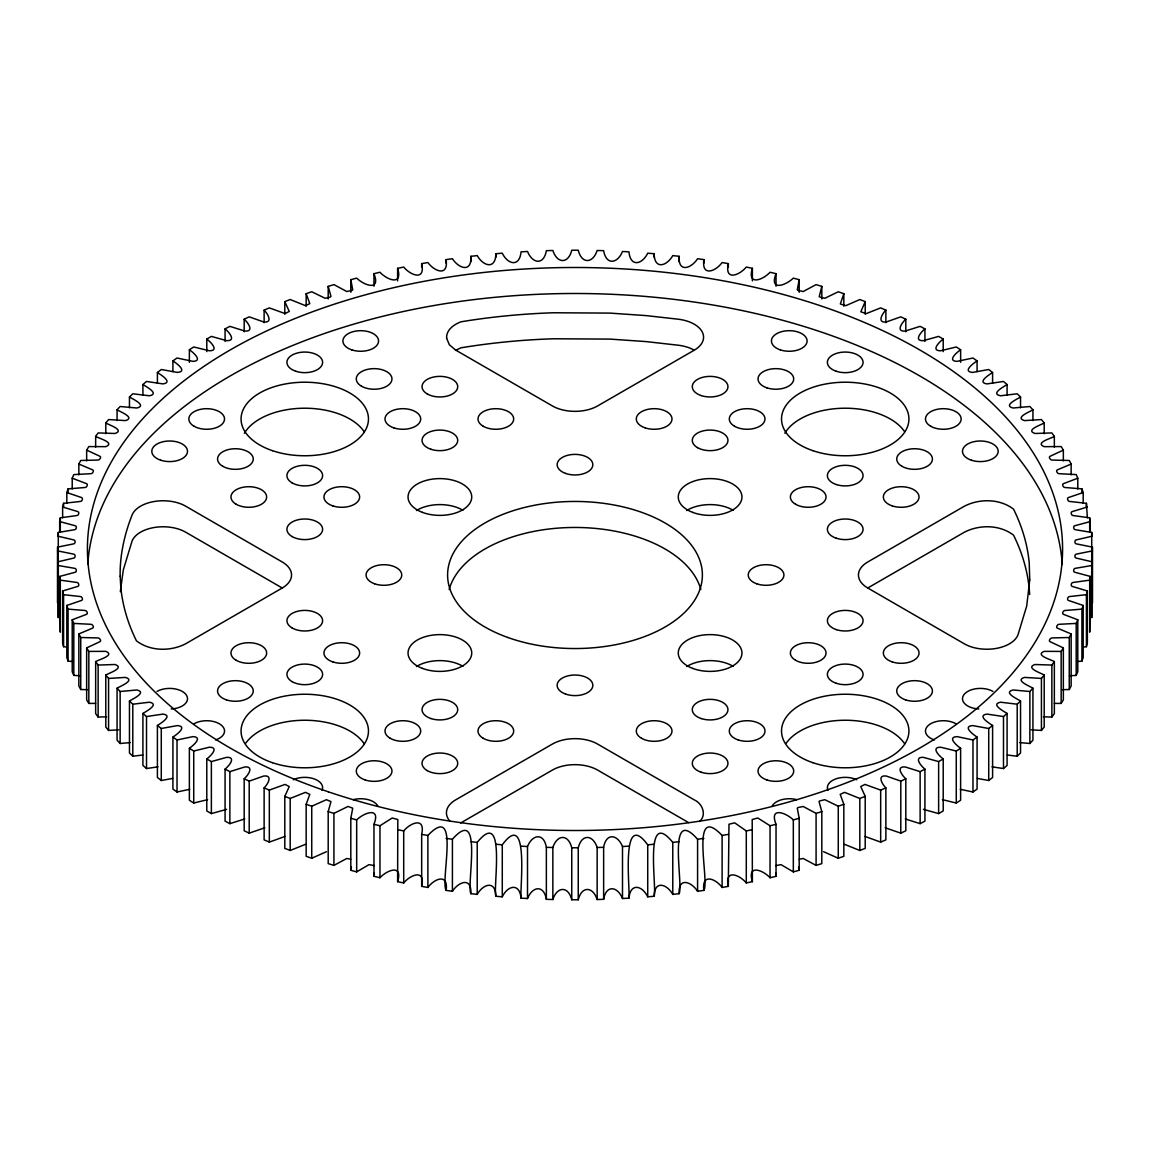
<?xml version="1.0" encoding="UTF-8"?>
<svg xmlns="http://www.w3.org/2000/svg" width="1150" height="1150" viewBox="0 0 1150 1150"><rect width="100%" height="100%" fill="white"/><g stroke="black" fill="none" stroke-linecap="round" stroke-linejoin="round"><path stroke-width="1.5" d="M1092.5 550.864L1076.515 554.099C1074.488 553.912 1074.258 558.21 1076.342 558.109L1092.04 561.789L1091.724 565.527L1075.466 568.301C1073.496 568.028 1072.849 572.312 1074.962 572.298L1090.329 576.423L1089.697 580.146L1073.223 582.446C1071.311 582.116 1070.233 586.327 1072.375 586.442L1087.368 590.985L1086.419 594.694L1069.788 596.519C1067.919 596.131 1066.438 600.257 1068.594 600.487L1083.185 605.446L1081.92 609.126L1065.144 610.477C1063.348 610.046 1061.464 614.057 1063.621 614.402L1077.78 619.778L1076.199 623.415L1059.337 624.292C1057.569 623.832 1055.326 627.699 1057.483 628.173L1071.153 633.938L1069.27 637.517L1052.351 637.919C1050.64 637.431 1048.053 641.139 1050.166 641.743L1063.348 647.896L1061.163 651.418L1044.214 651.346C1034.425 655.256 1051.445 659.654 1054.349 661.609L1051.862 665.059L1034.957 664.513C1024.923 667.92 1041.152 673.066 1044.2 675.05L1041.426 678.428L1024.578 677.408C1014.372 680.297 1029.696 686.148 1032.93 688.189L1029.868 691.495L1013.136 689.986C1002.8 692.357 1017.132 698.869 1020.539 700.997L1017.204 704.202L1000.615 702.219C990.236 704.087 1003.49 711.189 1007.084 713.431L1003.49 716.551L987.088 714.092C976.709 715.458 988.813 723.077 992.594 725.477L988.727 728.482L972.555 725.578C962.248 726.426 973.144 734.491 977.083 737.092L972.972 739.982L957.073 736.618C946.881 737.006 956.541 745.43 960.624 748.262L956.268 751.036L940.671 747.212C930.637 747.141 939.047 755.852 943.216 758.943L938.63 761.587L923.378 757.347C913.56 756.829 920.719 765.742 924.931 769.12L920.129 771.636L905.251 766.964C895.692 766.058 901.6 775.071 905.812 778.766L900.795 781.137L886.334 776.049C877.033 774.769 881.777 783.854 885.874 787.865L880.67 790.093L864.915 784.415L860.746 786.557L865.202 796.375L859.812 798.459L844.56 792.35L840.204 794.377L843.827 804.31L838.264 806.222L824.809 799.696L819.663 800.961L819.03 801.593L821.804 811.613L816.083 813.381L803.189 806.481L797.956 807.587L797.266 808.191L799.193 818.283L793.327 819.893C786.312 812.892 768.89 806.107 776.034 824.32L770.04 825.743L757.792 817.995L752.201 819.533L752.387 881.676L746.292 882.941C739.536 874.719 724.371 868.624 728.324 886.377L722.114 887.455C715.559 878.499 701.428 873.023 703.886 890.373L697.59 891.279C691.294 881.547 678.098 876.832 679.147 893.679L672.779 894.398C666.827 883.847 654.393 880.038 654.134 896.267L647.723 896.813C642.217 885.399 630.401 882.611 628.949 898.15L622.495 898.524C617.55 886.233 606.151 884.523 603.635 899.329L597.152 899.516C592.883 886.363 581.699 885.788 578.249 899.774L571.751 899.774C568.301 885.788 557.117 886.363 552.848 899.516L546.365 899.329C543.849 884.523 532.45 886.233 527.505 898.524L521.051 898.15C519.599 882.611 507.783 885.399 502.277 896.813L495.866 896.267C495.607 880.038 483.173 883.847 477.221 894.398L470.853 893.679C471.902 876.832 458.706 881.547 452.41 891.279L446.114 890.373C448.572 873.023 434.441 878.499 427.886 887.455L421.676 886.377C425.629 868.624 410.464 874.719 403.707 882.941L397.613 881.676L397.799 819.533L392.207 817.995L379.96 825.743L373.966 824.32C381.11 806.107 363.688 812.892 356.673 819.893L350.808 818.283L352.734 808.191L348.048 806.438L333.917 813.381L328.196 811.613L330.97 801.593L326.442 799.696L311.736 806.222L306.173 804.31L309.796 794.377L305.44 792.35L290.188 798.459L284.798 796.375L289.254 786.557L285.085 784.415L269.33 790.093L264.126 787.865C268.223 783.854 272.967 774.769 263.666 776.049L249.205 781.137L244.188 778.766C248.4 775.071 254.308 766.058 244.749 766.964L229.871 771.636L225.069 769.12C229.281 765.742 236.44 756.829 226.622 757.347L211.37 761.587L206.784 758.943C210.953 755.852 219.362 747.141 209.329 747.212L193.732 751.036L189.376 748.262C193.459 745.43 203.119 737.006 192.927 736.618L177.028 739.982L172.917 737.092C176.856 734.491 187.752 726.426 177.445 725.578L161.273 728.482L157.406 725.477C161.187 723.077 173.291 715.458 162.912 714.092L146.51 716.551L142.916 713.431C146.51 711.189 159.764 704.087 149.385 702.219L132.796 704.202L129.461 700.997C132.868 698.869 147.2 692.357 136.864 689.986L120.132 691.495L117.07 688.189C120.304 686.148 135.628 680.297 125.422 677.408L108.574 678.428L105.8 675.05C108.847 673.066 125.077 667.92 115.043 664.513L98.138 665.059L95.651 661.609C98.555 659.654 115.575 655.256 105.786 651.346L88.837 651.418L86.653 647.896L99.834 641.743C101.948 641.139 99.36 637.431 97.649 637.919L80.73 637.517L78.847 633.938L92.517 628.173C94.674 627.699 92.431 623.832 90.663 624.292L73.801 623.415L72.22 619.778L86.379 614.402C88.536 614.057 86.653 610.046 84.856 610.477L68.08 609.126L66.815 605.446L81.406 600.487C83.562 600.257 82.081 596.131 80.212 596.519L63.581 594.694L62.632 590.985L77.625 586.442C79.767 586.327 78.689 582.116 76.777 582.446L60.303 580.146L59.671 576.423L75.038 572.298C77.151 572.312 76.504 568.028 74.534 568.301L58.276 565.527L57.96 561.789L73.657 558.109C75.742 558.21 75.512 553.912 73.485 554.099L57.5 550.864M397.613 881.676C403.132 863.65 386.86 870.176 379.96 877.752L373.966 876.314L373.966 824.32M397.613 280.873L397.613 268.324L403.707 267.059C410.464 275.281 425.629 281.376 421.676 263.623L427.886 262.545C434.441 271.501 448.572 276.978 446.114 259.627L452.41 258.721C458.706 268.453 471.902 273.168 470.853 256.321L477.221 255.602C483.173 266.153 495.607 269.963 495.866 253.733L502.277 253.187C507.783 264.601 519.599 267.389 521.051 251.85L527.505 251.476C532.45 263.767 543.849 265.478 546.365 250.671L552.848 250.484C557.117 263.637 568.301 264.213 571.751 250.226L578.249 250.226C581.699 264.213 592.883 263.637 597.152 250.484L603.635 250.671C606.151 265.478 617.55 263.767 622.495 251.476L628.949 251.85C630.401 267.389 642.217 264.601 647.723 253.187L654.134 253.733C654.393 269.963 666.827 266.153 672.779 255.602L679.147 256.321C678.098 273.168 691.294 268.453 697.59 258.721L703.886 259.627C701.428 276.978 715.559 271.501 722.114 262.545L728.324 263.623C724.371 281.376 739.536 275.281 746.292 267.059L752.387 268.324C746.867 286.35 763.14 279.824 770.04 272.248L776.034 273.686L776.034 286.235M728.324 886.377L728.985 824.219L734.706 822.854L746.292 830.932L752.387 829.682M58.276 565.527L58.276 617.536L58.276 532.464L74.534 529.704C76.504 529.963 77.151 525.694 75.038 525.694L59.671 521.568L60.303 517.845L76.777 515.545C78.689 515.876 79.767 511.664 77.625 511.549L62.632 507.006L63.581 503.312L80.212 501.472C82.081 501.86 83.562 497.734 81.406 497.504L66.815 492.545L68.08 488.879L84.856 487.514C86.653 487.945 88.536 483.934 86.379 483.589L72.22 478.213L73.801 474.591L90.663 473.699C92.431 474.159 94.674 470.307 92.517 469.818L78.847 464.054L80.73 460.474L97.649 460.072C99.36 460.561 101.948 456.866 99.834 456.248L86.653 450.11L88.837 446.574L105.786 446.66C115.575 442.736 98.555 438.337 95.651 436.396L98.138 432.932L115.043 433.478C125.077 430.071 108.847 424.925 105.8 422.941L108.574 419.563L125.422 420.598C135.628 417.694 120.304 411.844 117.07 409.802L120.132 406.511L136.864 408.006C147.2 405.634 132.868 399.122 129.461 396.994L132.796 393.789L149.385 395.772C159.764 393.904 146.51 386.802 142.916 384.56L146.51 381.455L162.912 383.899C173.291 382.548 161.187 374.929 157.406 372.514L161.273 369.509L177.445 372.427C187.752 371.565 176.856 363.501 172.917 360.899L177.028 358.009L192.927 361.373C203.119 360.985 193.459 352.561 189.376 349.744L193.732 346.969L209.329 350.779C219.362 350.851 210.953 342.139 206.784 339.049L211.37 336.404L226.622 340.659C236.44 341.162 229.281 332.249 225.069 328.871L229.871 326.356L244.749 331.042C254.308 331.947 248.4 322.92 244.188 319.226L249.205 316.854L263.666 321.942C272.967 323.222 268.223 314.151 264.126 310.126L269.33 307.898L285.085 313.576L289.254 311.434L284.798 301.616L290.188 299.532L305.44 305.641L309.796 303.629L306.173 293.696L311.736 291.769L325.191 298.296L330.338 297.031L330.97 296.412L328.196 286.379L333.917 284.611L346.811 291.525L352.044 290.404L352.734 289.8L350.808 279.709L356.673 278.113C363.688 285.099 381.11 291.884 373.966 273.686L379.96 272.248C386.86 279.824 403.132 286.35 397.613 268.324M120.333 591.689L123.294 569.969L132.02 541.176A31.841 18.386 0 0 1 154.388 527.476A31.841 18.386 0 0 1 185.897 532.321L282.037 587.88M373.966 876.314L374.282 873.066M776.034 273.686C768.89 291.884 786.312 285.099 793.327 278.113L799.193 279.709L799.193 292.258M703.886 890.373C709.78 880.871 689.31 801.148 722.114 835.446L728.324 834.368M374.296 865.605L368.963 864.642L356.673 871.887L350.808 870.291L351.411 867.057M799.193 279.709L797.266 289.8L797.956 290.404L803.189 291.525L816.083 284.611L821.804 286.379L821.804 298.942M679.147 893.679C683.589 884.738 666.482 803.979 697.59 839.27L697.59 891.279M1083.099 647.062L1086.419 646.688L1087.368 642.994L1087.368 590.985M821.804 286.379L819.202 296.772L824.809 298.296L838.264 291.769L843.827 293.696L843.827 306.245M654.134 896.267C657.096 887.843 643.439 806.15 672.779 842.404L672.779 894.398M1076.889 661.538L1081.92 661.121L1083.185 657.455L1083.185 605.446M843.827 293.696L840.348 303.988L845.811 305.67L859.812 299.532L865.202 301.616L865.202 314.166M628.949 898.15C630.344 890.172 620.253 807.645 647.723 844.819L647.723 896.813M1069.457 675.769L1076.199 675.409L1077.78 671.787L1077.78 619.778M865.202 301.616L860.847 311.794L866.166 313.634L880.67 307.898L885.874 310.126L885.874 322.69M603.635 899.329L603.635 847.32C606.151 832.528 617.55 834.239 622.495 846.515L622.495 898.524M1062.499 689.684L1069.27 689.526L1071.153 685.946L1071.153 633.938M885.874 310.126C881.777 314.151 877.033 323.222 886.334 321.942L900.795 316.854L905.812 319.226L905.812 331.775M578.249 899.774L578.249 847.78C581.699 833.779 592.883 834.354 597.152 847.507L597.152 899.516M1054.378 703.398L1061.163 703.426L1063.348 699.89L1063.348 647.896M905.812 319.226C901.6 322.92 895.692 331.947 905.251 331.042L920.129 326.356L924.931 328.871L924.931 341.435M552.848 899.516L552.848 847.507C557.117 834.354 568.301 833.779 571.751 847.78L571.751 899.774M1043.409 716.795L1051.862 717.068L1054.349 713.604L1054.349 661.609M924.931 328.871C920.719 332.249 913.56 341.162 923.378 340.659L938.63 336.404L943.216 339.049L943.216 351.613M527.505 898.524L527.505 846.515C532.45 834.239 543.849 832.528 546.365 847.32L546.365 899.329M1031.32 729.819L1041.426 730.437L1044.2 727.059L1044.2 675.05M943.216 339.049C939.047 342.139 930.637 350.851 940.671 350.779L956.268 346.969L960.624 349.744L960.624 362.293M502.277 896.813L502.277 844.819C529.747 807.645 519.656 890.172 521.051 898.15M1019.82 742.598L1029.868 743.489L1032.93 740.197L1032.93 688.189M960.624 349.744C956.541 352.561 946.881 360.985 957.073 361.373L972.972 358.009L977.083 360.899L977.083 371.666M477.221 894.398L477.221 842.404C506.561 806.15 492.904 887.843 495.866 896.267M1007.256 755.018L1017.204 756.211L1020.539 753.006L1020.539 700.997M977.083 360.899C973.144 363.501 962.248 371.565 972.555 372.427L988.727 369.509L992.594 372.514L992.594 383.281M699.531 821.546C706.977 815.005 702.477 803.577 694.399 799.954L597.598 744.064A31.956 18.443 0 0 0 552.273 744.136L456.033 799.652A31.841 18.386 0 0 0 449.693 820.913M452.41 891.279L452.41 839.27C483.518 803.979 466.411 884.738 470.853 893.679M992.004 766.834L1003.49 768.545L1007.084 765.44L1007.084 713.431M992.594 372.514C988.813 374.929 976.709 382.548 987.088 383.899L1003.49 381.455L1007.084 384.56L1007.084 395.327M397.613 829.682L403.707 830.932C410.464 822.71 425.629 816.615 421.676 834.368L427.886 835.446C460.69 801.148 440.22 880.871 446.114 890.373M977.414 778.449L988.727 780.491L992.594 777.486L992.594 725.477M1007.084 384.56C1003.49 386.802 990.236 393.904 1000.615 395.772L1017.204 393.789L1020.539 396.994L1020.539 407.761M960.25 789.303L972.972 791.991L977.083 789.101L977.083 737.092M1020.539 396.994C1017.132 399.122 1002.8 405.634 1013.136 408.006L1029.868 406.511L1032.93 409.802L1032.93 420.569M455.716 350.362L460.949 347.817A423.459 244.476 0 0 1 553.509 338.776L609.917 339.092L646.128 341.593L678.615 345.259A31.841 18.386 0 0 1 693.565 349.816M942.396 799.652L956.268 803.031L960.624 800.256L960.624 748.262M1032.93 409.802C1029.696 411.844 1014.372 417.694 1024.578 420.598L1041.426 419.563L1044.2 422.941L1044.2 433.708M460.676 822.969L552.273 770.141A31.956 18.443 0 0 1 597.598 770.069L688.491 822.538M867.833 587.952L964.634 532.062C979.742 524.443 999.839 524.644 1013.538 535.152A423.459 244.476 0 0 1 1029.207 588.599L1029.696 594.521M923.378 809.341L938.63 813.596L943.216 810.951L943.216 758.943M1044.2 422.941C1041.152 424.925 1024.923 430.071 1034.957 433.478L1051.862 432.932L1054.349 436.396L1054.349 447.149M328.196 811.613L328.196 863.621L333.917 865.389L346.811 858.475L350.721 859.208M905.251 818.958L920.129 823.644L924.931 821.129L924.931 769.12M1054.349 436.396C1051.445 438.337 1034.425 442.736 1044.214 446.66L1061.163 446.574L1063.348 450.11L1063.348 460.863M306.173 804.31L306.173 856.304L311.736 858.231L326.442 851.704M885.169 827.784L900.795 833.146L905.812 830.774L905.812 778.766M1063.348 450.11L1050.166 456.248C1048.053 456.866 1050.64 460.561 1052.351 460.072L1069.27 460.474L1071.153 464.054L1071.153 474.821M284.798 796.375L284.798 848.384L290.188 850.468L305.44 844.359M864.915 836.424L880.67 842.102L885.874 839.874L885.874 787.865M1071.153 464.054L1057.483 469.818C1055.326 470.307 1057.569 474.159 1059.337 473.699L1076.199 474.591L1077.78 478.213L1077.78 488.98M264.126 787.865L264.126 839.874L269.33 842.102L285.085 836.424M844.56 844.359L859.812 850.468L865.202 848.384L865.202 796.375M1077.78 478.213L1063.621 483.589C1061.464 483.934 1063.348 487.945 1065.144 487.514L1081.92 488.879L1083.185 492.545L1083.185 503.312M244.188 778.766L244.188 830.774L249.205 833.146L264.831 827.784M823.558 851.704L838.264 858.231L843.827 856.304L843.827 804.31M1083.185 492.545L1068.594 497.504C1066.438 497.734 1067.919 501.86 1069.788 501.472L1086.419 503.312L1087.368 517.773M225.069 769.12L225.069 821.129L229.871 823.644L244.749 818.958M799.279 859.208L803.189 858.475L816.083 865.389L821.804 863.621L821.804 811.613M1087.368 507.006L1072.375 511.549C1070.233 511.664 1071.311 515.876 1073.223 515.545L1089.697 517.845L1090.329 532.335M206.784 758.943L206.784 810.951L211.37 813.596L226.622 809.341M775.704 865.605L781.037 864.642L793.327 871.887L799.193 870.291L799.193 818.283M1090.329 521.568L1074.962 525.694C1072.849 525.694 1073.496 529.963 1075.466 529.704L1091.724 532.464L1091.724 617.536L1091.724 565.527M189.376 748.262L189.376 800.256L193.732 803.031L207.604 799.652M752.387 881.676C746.867 863.65 763.14 870.176 770.04 877.752L776.034 876.314L776.034 824.32M1092.04 536.202L1076.342 539.882C1074.258 539.781 1074.488 544.094 1076.515 543.907L1092.5 547.127L1092.5 602.873M172.917 737.092L172.917 789.101L177.028 791.991L189.75 789.303M157.406 725.477L157.406 777.486L161.273 780.491L172.586 778.449M142.916 713.431L142.916 765.44L146.51 768.545L157.996 766.834M697.59 839.27L703.886 838.364M129.461 700.997L129.461 753.006L132.796 756.211L142.744 755.018M672.779 842.404L679.147 841.671M117.07 688.189L117.07 740.197L120.132 743.489L130.18 742.598M647.723 844.819L654.134 844.258M105.8 675.05L105.8 727.059L108.574 730.437L118.68 729.819M622.495 846.515L628.949 846.156M95.651 661.609L95.651 713.604L98.138 717.068L106.591 716.795M597.152 847.507L603.635 847.32M86.653 647.896L86.653 699.89L88.837 703.426L95.622 703.398M571.751 847.78L578.249 847.78M78.847 633.938L78.847 685.946L80.73 689.526L87.501 689.684M546.365 847.32L552.848 847.507M72.22 619.778L72.22 671.787L73.801 675.409L80.543 675.769M521.051 846.156L527.505 846.515M66.815 605.446L66.815 657.455L68.08 661.121L73.111 661.538M495.866 844.258L502.277 844.819M62.632 590.985L62.632 642.994L63.581 646.688L66.901 647.062M470.853 841.671L477.221 842.404M446.114 838.364L452.41 839.27M57.96 536.202L73.657 539.882C75.742 539.781 75.512 544.094 73.485 543.907L57.5 547.127L57.5 602.873M798.589 867.057L799.193 870.291M775.718 873.066L776.034 876.314M1091.724 532.464L1091.724 536.058M1090.329 576.423L1089.697 632.155L1089.697 580.146M1089.697 517.845L1089.697 532.191M1086.419 503.312L1086.419 506.891M1086.419 594.694L1086.419 646.688M1081.92 488.879L1081.92 492.459M1081.92 609.126L1081.92 661.121M1076.199 623.415L1076.199 675.409M1069.27 637.517L1069.27 689.526M1061.163 651.418L1061.163 703.426M1051.862 665.059L1051.862 717.068M1041.426 678.428L1041.426 730.437M1029.868 691.495L1029.868 743.489M1017.204 704.202L1017.204 756.211M1003.49 716.551L1003.49 768.545M988.727 728.482L988.727 780.491M972.972 739.982L972.972 791.991M956.268 751.036L956.268 803.031M938.63 761.587L938.63 813.596M920.129 771.636L920.129 823.644M900.795 781.137L900.795 833.146M880.67 790.093L880.67 842.102M859.812 798.459L859.812 850.468M838.264 806.222L838.264 858.231M816.083 813.381L816.083 865.389M793.327 819.893L793.327 871.887M770.04 825.743L770.04 877.752M752.387 268.324L752.387 280.873M746.292 830.932L746.292 882.941M728.324 263.623L728.324 267.217M722.114 835.446L722.114 887.455M703.886 259.627L703.886 263.221M679.147 256.321L679.147 261.711M654.134 253.733L654.134 257.312M495.866 253.733L495.866 257.312M470.853 256.321L470.853 261.711M446.114 259.627L446.114 263.221M427.886 835.446L427.886 887.455M421.676 263.623L421.676 267.217M421.676 834.368L421.676 886.377M403.707 830.932L403.707 882.941M379.96 825.743L379.96 877.752M373.966 273.686L373.966 286.235M356.673 819.893L356.673 871.887M350.808 279.709L350.808 292.258M350.808 818.283L350.808 870.291M333.917 813.381L333.917 865.389M328.196 286.379L328.196 298.942M311.736 806.222L311.736 858.231M306.173 293.696L306.173 306.245M290.188 798.459L290.188 850.468M284.798 301.616L284.798 314.166M269.33 790.093L269.33 842.102M264.126 310.126L264.126 322.69M249.205 781.137L249.205 833.146M244.188 319.226L244.188 331.775M229.871 771.636L229.871 823.644M225.069 328.871L225.069 341.435M211.37 761.587L211.37 813.596M206.784 339.049L206.784 351.613M193.732 751.036L193.732 803.031M189.376 349.744L189.376 362.293M177.028 739.982L177.028 791.991M172.917 360.899L172.917 371.666M161.273 728.482L161.273 780.491M157.406 372.514L157.406 383.281M146.51 716.551L146.51 768.545M142.916 384.56L142.916 395.327M132.796 704.202L132.796 756.211M129.461 396.994L129.461 407.761M120.132 691.495L120.132 743.489M117.07 409.802L117.07 420.569M108.574 678.428L108.574 730.437M105.8 422.941L105.8 433.708M98.138 665.059L98.138 717.068M95.651 436.396L95.651 447.149M88.837 651.418L88.837 703.426M86.653 450.11L86.653 460.863M80.73 637.517L80.73 689.526M78.847 464.054L78.847 474.821M73.801 623.415L73.801 675.409M72.22 478.213L72.22 488.98M68.08 488.879L68.08 492.459M68.08 609.126L68.08 661.121M66.815 492.545L66.815 503.312M63.581 503.312L63.581 506.891M63.581 594.694L63.581 646.688M62.632 507.006L62.632 517.773M60.303 517.845L60.303 532.191M60.303 580.146L60.303 632.155L59.671 576.423M59.671 521.568L59.671 532.335M58.276 532.464L58.276 536.058M449.176 589.504A127.391 73.542 0 0 1 575 527.462A127.391 73.542 0 0 1 700.824 589.504M686.708 666.54A31.841 18.386 0 0 1 733.139 666.31M686.708 510.528A31.841 18.386 0 0 1 733.139 510.284M416.473 510.528A31.841 18.386 0 0 1 462.904 510.284M416.473 666.54A31.841 18.386 0 0 1 462.904 666.31M87.774 564.219A487.586 281.506 0 0 1 575.288 293.494A487.586 281.506 0 0 1 1062.241 564.549M978.794 708.961A17.839 10.293 0 0 1 964.174 694.356A17.839 10.293 0 0 1 992.953 691.423M934.404 739.939A17.839 10.293 0 0 1 929.171 724.744A17.839 10.293 0 0 1 955.923 723.738M828 790.309A17.839 10.293 0 0 1 835.648 778.967A17.839 10.293 0 0 1 856.693 779.758M772.038 806.351A17.839 10.293 0 0 1 796.806 799.696M353.194 799.696A17.839 10.293 0 0 1 377.962 806.351M293.308 779.758A17.839 10.293 0 0 1 314.353 778.967A17.839 10.293 0 0 1 322 790.309M194.077 723.738A17.839 10.293 0 0 1 220.829 724.744A17.839 10.293 0 0 1 215.596 739.939M157.047 691.423A17.839 10.293 0 0 1 185.826 694.356A17.839 10.293 0 0 1 171.206 708.961M245.784 743.144A63.696 36.771 0 0 1 305.397 720.245A63.696 36.771 0 0 1 364.219 743.82M244.389 433.277A63.696 36.771 0 0 1 303.399 408.221A63.696 36.771 0 0 1 364.219 431.782M784.846 433.277A63.696 36.771 0 0 1 843.856 408.221A63.696 36.771 0 0 1 904.676 431.782M786.241 743.144A63.696 36.771 0 0 1 845.854 720.245A63.696 36.771 0 0 1 904.676 743.82M120.161 576.179L120.793 587.406A423.459 244.476 0 0 0 136.462 640.852C150.161 651.36 170.257 651.561 185.366 643.942L282.167 588.053A31.956 18.443 0 0 0 282.037 561.876L185.897 506.316A31.841 18.386 0 0 0 154.388 501.472A31.841 18.386 0 0 0 132.02 515.171C124.43 534.563 119.758 555.277 120.161 576.179M1029.739 579.931L1026.706 606.036L1017.98 634.829A31.841 18.386 0 0 1 995.613 648.528A31.841 18.386 0 0 1 964.102 643.684L867.962 588.124A31.956 18.443 0 0 1 867.833 561.947L964.634 506.058C979.742 498.439 999.839 498.64 1013.538 509.148A423.459 244.476 0 0 1 1029.207 562.594L1029.739 579.931M446.617 338.201L449.305 344.698L455.601 350.046L552.402 405.936A31.956 18.443 0 0 0 597.727 405.864L693.967 350.348A31.841 18.386 0 0 0 702.348 332.163A31.841 18.386 0 0 0 678.615 319.254L646.128 315.603L609.917 313.102L553.509 312.771A423.459 244.476 0 0 0 460.949 321.813C454.02 324.444 446.099 329.849 446.617 338.201M328.311 791.818A487.586 281.506 0 0 0 1062.571 550.936A487.586 281.506 0 0 0 334.118 304.247A487.586 281.506 0 0 0 328.311 791.818M507.869 637.503A127.391 73.542 0 0 0 702.319 577.314A127.391 73.542 0 0 0 514.798 510.183A127.391 73.542 0 0 0 507.869 637.503M692.731 668.409A31.841 18.386 0 0 0 741.908 654.005A31.841 18.386 0 0 0 695.692 636.611A31.841 18.386 0 0 0 692.731 668.409M692.731 512.397A31.841 18.386 0 0 0 741.908 497.979A31.841 18.386 0 0 0 695.692 480.599A31.841 18.386 0 0 0 692.731 512.397M422.496 512.397A31.841 18.386 0 0 0 471.687 497.979A31.841 18.386 0 0 0 425.471 480.599A31.841 18.386 0 0 0 422.496 512.397M422.496 668.409A31.841 18.386 0 0 0 471.687 654.005A31.841 18.386 0 0 0 425.471 636.611A31.841 18.386 0 0 0 422.496 668.409M756.686 583.754A17.839 10.293 0 0 0 783.912 575.316A17.839 10.293 0 0 0 757.649 565.929A17.839 10.293 0 0 0 756.686 583.754M565.599 473.426A17.839 10.293 0 0 0 592.825 465.003A17.839 10.293 0 0 0 566.576 455.601A17.839 10.293 0 0 0 565.599 473.426M374.526 583.754A17.839 10.293 0 0 0 401.738 575.316A17.839 10.293 0 0 0 375.489 565.929A17.839 10.293 0 0 0 374.526 583.754M565.599 694.068A17.839 10.293 0 0 0 592.825 685.644A17.839 10.293 0 0 0 566.576 676.243A17.839 10.293 0 0 0 565.599 694.068M272.392 450.656A63.696 36.771 0 0 0 368.46 419.348A63.696 36.771 0 0 0 273.47 386.961A63.696 36.771 0 0 0 272.392 450.656M393.947 427.901A17.839 10.293 0 0 0 420.699 418.988A17.839 10.293 0 0 0 393.947 410.061A17.839 10.293 0 0 0 393.947 427.901M430.963 449.276A17.839 10.293 0 0 0 457.714 440.364A17.839 10.293 0 0 0 430.963 431.451A17.839 10.293 0 0 0 430.963 449.276M483.244 426.262A17.839 10.293 0 0 0 513.072 421.647A17.839 10.293 0 0 0 491.237 409.041A17.839 10.293 0 0 0 483.244 426.262M427.268 393.947A17.839 10.293 0 0 0 457.111 389.332A17.839 10.293 0 0 0 435.275 376.726A17.839 10.293 0 0 0 427.268 393.947M361.517 386.228A17.839 10.293 0 0 0 391.359 381.599A17.839 10.293 0 0 0 369.509 368.992A17.839 10.293 0 0 0 361.517 386.228M295.852 371.277A17.839 10.293 0 0 0 322.604 362.351A17.839 10.293 0 0 0 295.852 353.438A17.839 10.293 0 0 0 295.852 371.277M351.814 349.887A17.839 10.293 0 0 0 378.566 340.975A17.839 10.293 0 0 0 351.814 332.062A17.839 10.293 0 0 0 351.814 349.887M292.158 482.899A17.839 10.293 0 0 0 322 478.285A17.839 10.293 0 0 0 300.15 465.664A17.839 10.293 0 0 0 292.158 482.899M332.882 505.914A17.839 10.293 0 0 0 359.634 496.987A17.839 10.293 0 0 0 332.882 488.074A17.839 10.293 0 0 0 332.882 505.914M292.158 536.59A17.839 10.293 0 0 0 322 531.976A17.839 10.293 0 0 0 300.15 519.354A17.839 10.293 0 0 0 292.158 536.59M236.196 504.275A17.839 10.293 0 0 0 266.024 499.661A17.839 10.293 0 0 0 244.188 487.054A17.839 10.293 0 0 0 236.196 504.275M222.798 466.311A17.839 10.293 0 0 0 252.641 461.696A17.839 10.293 0 0 0 230.791 449.089A17.839 10.293 0 0 0 222.798 466.311M160.741 460.216A17.839 10.293 0 0 0 187.493 451.303A17.839 10.293 0 0 0 160.741 442.376A17.839 10.293 0 0 0 160.741 460.216M194.077 426.262A17.839 10.293 0 0 0 223.905 421.647A17.839 10.293 0 0 0 202.069 409.041A17.839 10.293 0 0 0 194.077 426.262M272.392 762.68A63.696 36.771 0 0 0 368.46 731.371A63.696 36.771 0 0 0 273.47 698.984A63.696 36.771 0 0 0 272.392 762.68M812.849 762.68A63.696 36.771 0 0 0 908.917 731.371A63.696 36.771 0 0 0 813.927 698.984A63.696 36.771 0 0 0 812.849 762.68M812.849 450.656A63.696 36.771 0 0 0 908.917 419.348A63.696 36.771 0 0 0 813.927 386.961A63.696 36.771 0 0 0 812.849 450.656M901.974 466.311A17.839 10.293 0 0 0 931.816 461.696A17.839 10.293 0 0 0 909.966 449.089A17.839 10.293 0 0 0 901.974 466.311M892.285 505.914A17.839 10.293 0 0 0 919.023 496.987A17.839 10.293 0 0 0 892.285 488.074A17.839 10.293 0 0 0 892.285 505.914M836.309 538.229A17.839 10.293 0 0 0 863.061 529.302A17.839 10.293 0 0 0 836.309 520.389A17.839 10.293 0 0 0 836.309 538.229M795.599 504.275A17.839 10.293 0 0 0 825.427 499.661A17.839 10.293 0 0 0 803.591 487.054A17.839 10.293 0 0 0 795.599 504.275M836.309 484.538A17.839 10.293 0 0 0 863.061 475.611A17.839 10.293 0 0 0 836.309 466.699A17.839 10.293 0 0 0 836.309 484.538M697.504 447.637A17.839 10.293 0 0 0 727.346 443.023A17.839 10.293 0 0 0 705.496 430.416A17.839 10.293 0 0 0 697.504 447.637M734.534 426.262A17.839 10.293 0 0 0 764.362 421.647A17.839 10.293 0 0 0 742.526 409.041A17.839 10.293 0 0 0 734.534 426.262M645.236 427.901A17.839 10.293 0 0 0 671.988 418.988A17.839 10.293 0 0 0 645.236 410.061A17.839 10.293 0 0 0 645.236 427.901M701.198 395.586A17.839 10.293 0 0 0 727.95 386.673A17.839 10.293 0 0 0 701.198 377.761A17.839 10.293 0 0 0 701.198 395.586M766.949 387.852A17.839 10.293 0 0 0 793.701 378.939A17.839 10.293 0 0 0 766.949 370.027A17.839 10.293 0 0 0 766.949 387.852M836.309 371.277A17.839 10.293 0 0 0 863.061 362.351A17.839 10.293 0 0 0 836.309 353.438A17.839 10.293 0 0 0 836.309 371.277M780.347 349.887A17.839 10.293 0 0 0 807.099 340.975A17.839 10.293 0 0 0 780.347 332.062A17.839 10.293 0 0 0 780.347 349.887M930.709 426.262A17.839 10.293 0 0 0 960.538 421.647A17.839 10.293 0 0 0 938.702 409.041A17.839 10.293 0 0 0 930.709 426.262M971.419 460.216A17.839 10.293 0 0 0 998.171 451.303A17.839 10.293 0 0 0 971.419 442.376A17.839 10.293 0 0 0 971.419 460.216M836.309 629.611A17.839 10.293 0 0 0 863.061 620.698A17.839 10.293 0 0 0 836.309 611.786A17.839 10.293 0 0 0 836.309 629.611M795.599 660.287A17.839 10.293 0 0 0 825.427 655.673A17.839 10.293 0 0 0 803.591 643.066A17.839 10.293 0 0 0 795.599 660.287M836.309 683.301A17.839 10.293 0 0 0 863.061 674.389A17.839 10.293 0 0 0 836.309 665.462A17.839 10.293 0 0 0 836.309 683.301M892.285 661.926A17.839 10.293 0 0 0 919.037 653.013A17.839 10.293 0 0 0 892.285 644.086A17.839 10.293 0 0 0 892.285 661.926M905.668 699.89A17.839 10.293 0 0 0 932.42 690.977A17.839 10.293 0 0 0 905.668 682.051A17.839 10.293 0 0 0 905.668 699.89M766.949 779.973A17.839 10.293 0 0 0 793.701 771.061A17.839 10.293 0 0 0 766.949 762.148A17.839 10.293 0 0 0 766.949 779.973M701.198 772.239A17.839 10.293 0 0 0 727.95 763.327A17.839 10.293 0 0 0 701.198 754.414A17.839 10.293 0 0 0 701.198 772.239M738.228 739.939A17.839 10.293 0 0 0 764.98 731.012A17.839 10.293 0 0 0 738.228 722.099A17.839 10.293 0 0 0 738.228 739.939M701.198 718.549A17.839 10.293 0 0 0 727.95 709.636A17.839 10.293 0 0 0 701.198 700.724A17.839 10.293 0 0 0 701.198 718.549M641.542 738.3A17.839 10.293 0 0 0 671.37 733.686A17.839 10.293 0 0 0 649.534 721.064A17.839 10.293 0 0 0 641.542 738.3M483.244 738.3A17.839 10.293 0 0 0 513.072 733.686A17.839 10.293 0 0 0 491.237 721.064A17.839 10.293 0 0 0 483.244 738.3M430.963 718.549A17.839 10.293 0 0 0 457.714 709.636A17.839 10.293 0 0 0 430.963 700.724A17.839 10.293 0 0 0 430.963 718.549M390.253 738.3A17.839 10.293 0 0 0 420.081 733.686A17.839 10.293 0 0 0 398.245 721.064A17.839 10.293 0 0 0 390.253 738.3M427.268 770.615A17.839 10.293 0 0 0 457.111 765.986A17.839 10.293 0 0 0 435.275 753.379A17.839 10.293 0 0 0 427.268 770.615M365.211 779.973A17.839 10.293 0 0 0 391.963 771.061A17.839 10.293 0 0 0 365.211 762.148A17.839 10.293 0 0 0 365.211 779.973M226.493 699.89A17.839 10.293 0 0 0 253.244 690.977A17.839 10.293 0 0 0 226.493 682.051A17.839 10.293 0 0 0 226.493 699.89M292.158 681.663A17.839 10.293 0 0 0 322 677.048A17.839 10.293 0 0 0 300.15 664.441A17.839 10.293 0 0 0 292.158 681.663M236.196 660.287A17.839 10.293 0 0 0 266.038 655.673A17.839 10.293 0 0 0 244.188 643.066A17.839 10.293 0 0 0 236.196 660.287M332.882 661.926A17.839 10.293 0 0 0 359.634 653.013A17.839 10.293 0 0 0 332.882 644.086A17.839 10.293 0 0 0 332.882 661.926M292.158 627.972A17.839 10.293 0 0 0 322 623.357A17.839 10.293 0 0 0 300.15 610.751A17.839 10.293 0 0 0 292.158 627.972"/></g></svg>
